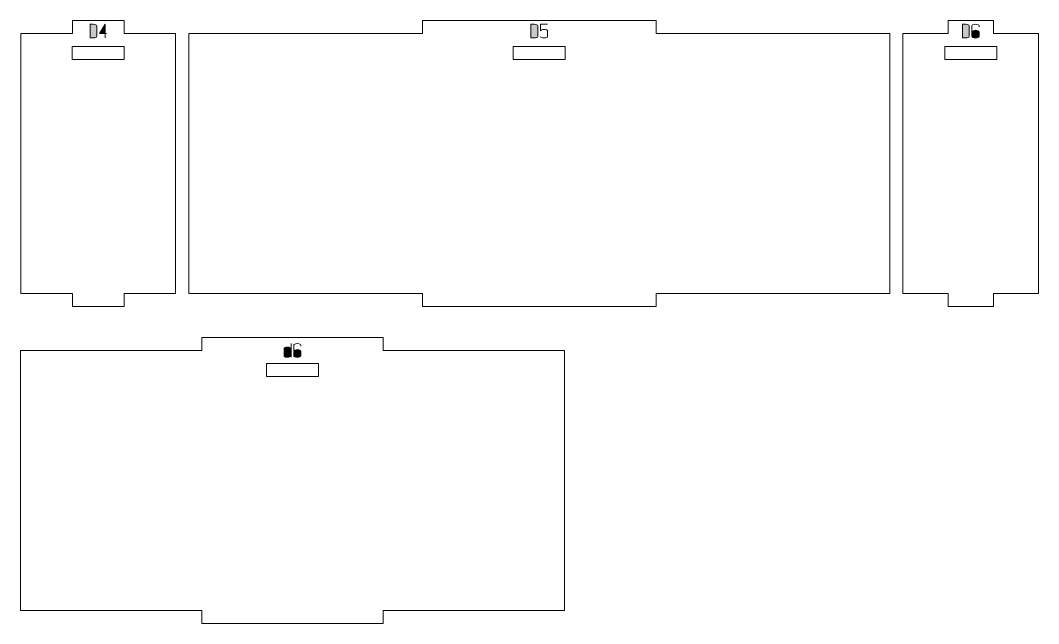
# Model space of a CAD drawing. Header units: centimetres. Extents: x -250 to 250, y -508 to 508.
# Drawn here: x -193.86 to -170.38, y 132.69 to 146.6 of the extents above; entities that cross this region are included whole.
import ezdxf

# ---------------------------------------------------------------- set-up
doc = ezdxf.new("R2010")
doc.units = ezdxf.units.CM
doc.header["$MEASUREMENT"] = 0
doc.layers.add('Capa 1', color=7, linetype='Continuous')

msp = doc.modelspace()

# ---------------------------------------------------------------- hatches: boundary and pattern name
at = {"layer": 'Capa 1', "true_color": 0x3e4095}
h = msp.add_hatch(color=175, dxfattribs=at)
edge = h.paths.add_edge_path()
edge.add_spline(control_points=[(-192.25302, 146.19656), (-192.25302, 146.19656), (-192.25302, 146.513), (-192.25302, 146.513), (-192.25302, 146.513), (-192.17827, 146.513), (-192.17827, 146.513), (-192.15534, 146.513), (-192.13577, 146.50948), (-192.11956, 146.50245), (-192.10367, 146.49542), (-192.09572, 146.48717), (-192.09572, 146.47769), (-192.09572, 146.47769), (-192.09572, 146.23187), (-192.09572, 146.23187), (-192.09572, 146.22209), (-192.10367, 146.21368), (-192.11956, 146.20665), (-192.13485, 146.19992), (-192.15442, 146.19656), (-192.17827, 146.19656), (-192.17827, 146.19656), (-192.25302, 146.19656), (-192.25302, 146.19656)], knot_values=[0, 0, 0, 0, 0.125, 0.125, 0.125, 0.25, 0.25, 0.25, 0.375, 0.375, 0.375, 0.5, 0.5, 0.5, 0.625, 0.625, 0.625, 0.75, 0.75, 0.75, 0.875, 0.875, 0.875, 1, 1, 1, 1], degree=3, periodic=1)
h = msp.add_hatch(color=175, dxfattribs=at)
edge = h.paths.add_edge_path()
edge.add_spline(control_points=[(-192.25302, 146.513), (-192.25302, 146.513), (-192.25302, 146.19656), (-192.25302, 146.19656), (-192.25302, 146.19656), (-192.17827, 146.19656), (-192.17827, 146.19656), (-192.15442, 146.19656), (-192.13485, 146.19992), (-192.11956, 146.20665), (-192.10367, 146.21368), (-192.09572, 146.22209), (-192.09572, 146.23187), (-192.09572, 146.23187), (-192.09572, 146.47769), (-192.09572, 146.47769), (-192.09572, 146.48717), (-192.10367, 146.49542), (-192.11956, 146.50245), (-192.13577, 146.50948), (-192.15534, 146.513), (-192.17827, 146.513), (-192.17827, 146.513), (-192.25302, 146.513), (-192.25302, 146.513)], knot_values=[0, 0, 0, 0, 0.125, 0.125, 0.125, 0.25, 0.25, 0.25, 0.375, 0.375, 0.375, 0.5, 0.5, 0.5, 0.625, 0.625, 0.625, 0.75, 0.75, 0.75, 0.875, 0.875, 0.875, 1, 1, 1, 1], degree=3, periodic=1)
h = msp.add_hatch(color=175, dxfattribs=at)
edge = h.paths.add_edge_path()
edge.add_spline(control_points=[(-191.9031, 146.30112), (-191.9031, 146.30112), (-191.9031, 146.51346), (-191.9031, 146.51346), (-191.9031, 146.51346), (-192.03289, 146.30112), (-192.03289, 146.30112), (-192.03289, 146.30112), (-191.9031, 146.30112), (-191.9031, 146.30112)], knot_values=[0, 0, 0, 0, 0.33333333, 0.33333333, 0.33333333, 0.66666667, 0.66666667, 0.66666667, 1, 1, 1, 1], degree=3, periodic=1)
h = msp.add_hatch(color=175, dxfattribs=at)
edge = h.paths.add_edge_path()
edge.add_spline(control_points=[(-191.9031, 146.30112), (-191.9031, 146.30112), (-191.9031, 146.19656), (-191.9031, 146.19656), (-191.9031, 146.19656), (-191.9031, 146.30112), (-191.9031, 146.30112), (-191.9031, 146.30112), (-192.03289, 146.30112), (-192.03289, 146.30112), (-192.03289, 146.30112), (-191.9031, 146.51346), (-191.9031, 146.51346), (-191.9031, 146.51346), (-191.9031, 146.30112), (-191.9031, 146.30112), (-191.9031, 146.30112), (-191.87329, 146.30112), (-191.87329, 146.30112), (-191.87329, 146.30112), (-191.9031, 146.30112), (-191.9031, 146.30112)], knot_values=[0, 0, 0, 0, 0.14285714, 0.14285714, 0.14285714, 0.28571429, 0.28571429, 0.28571429, 0.42857143, 0.42857143, 0.42857143, 0.57142857, 0.57142857, 0.57142857, 0.71428571, 0.71428571, 0.71428571, 0.85714286, 0.85714286, 0.85714286, 1, 1, 1, 1], degree=3, periodic=1)
h = msp.add_hatch(color=175, dxfattribs=at)
edge = h.paths.add_edge_path()
edge.add_spline(control_points=[(-182.08856, 146.19656), (-182.08856, 146.19656), (-182.08856, 146.513), (-182.08856, 146.513), (-182.08856, 146.513), (-182.01381, 146.513), (-182.01381, 146.513), (-181.99088, 146.513), (-181.97131, 146.50948), (-181.9551, 146.50245), (-181.93921, 146.49542), (-181.93126, 146.48717), (-181.93126, 146.47769), (-181.93126, 146.47769), (-181.93126, 146.23187), (-181.93126, 146.23187), (-181.93126, 146.22209), (-181.93921, 146.21368), (-181.9551, 146.20665), (-181.97039, 146.19992), (-181.98996, 146.19656), (-182.01381, 146.19656), (-182.01381, 146.19656), (-182.08856, 146.19656), (-182.08856, 146.19656)], knot_values=[0, 0, 0, 0, 0.125, 0.125, 0.125, 0.25, 0.25, 0.25, 0.375, 0.375, 0.375, 0.5, 0.5, 0.5, 0.625, 0.625, 0.625, 0.75, 0.75, 0.75, 0.875, 0.875, 0.875, 1, 1, 1, 1], degree=3, periodic=1)
h = msp.add_hatch(color=175, dxfattribs=at)
edge = h.paths.add_edge_path()
edge.add_spline(control_points=[(-182.08856, 146.513), (-182.08856, 146.513), (-182.08856, 146.19656), (-182.08856, 146.19656), (-182.08856, 146.19656), (-182.01381, 146.19656), (-182.01381, 146.19656), (-181.98996, 146.19656), (-181.97039, 146.19992), (-181.9551, 146.20665), (-181.93921, 146.21368), (-181.93126, 146.22209), (-181.93126, 146.23187), (-181.93126, 146.23187), (-181.93126, 146.47769), (-181.93126, 146.47769), (-181.93126, 146.48717), (-181.93921, 146.49542), (-181.9551, 146.50245), (-181.97131, 146.50948), (-181.99088, 146.513), (-182.01381, 146.513), (-182.01381, 146.513), (-182.08856, 146.513), (-182.08856, 146.513)], knot_values=[0, 0, 0, 0, 0.125, 0.125, 0.125, 0.25, 0.25, 0.25, 0.375, 0.375, 0.375, 0.5, 0.5, 0.5, 0.625, 0.625, 0.625, 0.75, 0.75, 0.75, 0.875, 0.875, 0.875, 1, 1, 1, 1], degree=3, periodic=1)
h = msp.add_hatch(color=175, dxfattribs=at)
edge = h.paths.add_edge_path()
edge.add_spline(control_points=[(-181.78588, 146.19656), (-181.80942, 146.19656), (-181.82907, 146.2), (-181.84481, 146.20688), (-181.86056, 146.21376), (-181.86843, 146.22209), (-181.86843, 146.23187), (-181.86843, 146.22209), (-181.86056, 146.21376), (-181.84481, 146.20688), (-181.82907, 146.2), (-181.80942, 146.19656), (-181.78588, 146.19656), (-181.76234, 146.19656), (-181.74269, 146.2), (-181.72695, 146.20688), (-181.7112, 146.21376), (-181.70333, 146.22209), (-181.70333, 146.23187), (-181.70333, 146.23187), (-181.70333, 146.35753), (-181.70333, 146.35753), (-181.70333, 146.36732), (-181.7112, 146.37565), (-181.72695, 146.38253), (-181.74269, 146.38941), (-181.76234, 146.39285), (-181.78588, 146.39285), (-181.80728, 146.39101), (-181.82379, 146.38856), (-181.83541, 146.38551), (-181.84703, 146.38245), (-181.85803, 146.37312), (-181.86843, 146.35753), (-181.86843, 146.35753), (-181.86843, 146.513), (-181.86843, 146.513), (-181.86843, 146.513), (-181.70883, 146.513), (-181.70883, 146.513), (-181.70883, 146.513), (-181.86843, 146.513), (-181.86843, 146.513), (-181.86843, 146.513), (-181.86843, 146.35753), (-181.86843, 146.35753), (-181.85803, 146.37312), (-181.84703, 146.38245), (-181.83541, 146.38551), (-181.82379, 146.38856), (-181.80728, 146.39101), (-181.78588, 146.39285), (-181.76234, 146.39285), (-181.74269, 146.38941), (-181.72695, 146.38253), (-181.7112, 146.37565), (-181.70333, 146.36732), (-181.70333, 146.35753), (-181.70333, 146.35753), (-181.70333, 146.23187), (-181.70333, 146.23187), (-181.70333, 146.22209), (-181.7112, 146.21376), (-181.72695, 146.20688), (-181.74269, 146.2), (-181.76234, 146.19656), (-181.78588, 146.19656)], knot_values=[0, 0, 0, 0, 0.04545455, 0.04545455, 0.04545455, 0.09090909, 0.09090909, 0.09090909, 0.13636364, 0.13636364, 0.13636364, 0.18181818, 0.18181818, 0.18181818, 0.22727273, 0.22727273, 0.22727273, 0.27272727, 0.27272727, 0.27272727, 0.31818182, 0.31818182, 0.31818182, 0.36363636, 0.36363636, 0.36363636, 0.40909091, 0.40909091, 0.40909091, 0.45454545, 0.45454545, 0.45454545, 0.5, 0.5, 0.5, 0.54545455, 0.54545455, 0.54545455, 0.59090909, 0.59090909, 0.59090909, 0.63636364, 0.63636364, 0.63636364, 0.68181818, 0.68181818, 0.68181818, 0.72727273, 0.72727273, 0.72727273, 0.77272727, 0.77272727, 0.77272727, 0.81818182, 0.81818182, 0.81818182, 0.86363636, 0.86363636, 0.86363636, 0.90909091, 0.90909091, 0.90909091, 0.95454545, 0.95454545, 0.95454545, 1, 1, 1, 1], degree=3, periodic=1)
h = msp.add_hatch(color=175, dxfattribs=at)
edge = h.paths.add_edge_path()
edge.add_spline(control_points=[(-172.14028, 146.19656), (-172.14028, 146.19656), (-172.14028, 146.513), (-172.14028, 146.513), (-172.14028, 146.513), (-172.06553, 146.513), (-172.06553, 146.513), (-172.0426, 146.513), (-172.02303, 146.50948), (-172.00682, 146.50245), (-171.99093, 146.49542), (-171.98298, 146.48717), (-171.98298, 146.47769), (-171.98298, 146.47769), (-171.98298, 146.23187), (-171.98298, 146.23187), (-171.98298, 146.22209), (-171.99093, 146.21368), (-172.00682, 146.20665), (-172.02211, 146.19992), (-172.04168, 146.19656), (-172.06553, 146.19656), (-172.06553, 146.19656), (-172.14028, 146.19656), (-172.14028, 146.19656)], knot_values=[0, 0, 0, 0, 0.125, 0.125, 0.125, 0.25, 0.25, 0.25, 0.375, 0.375, 0.375, 0.5, 0.5, 0.5, 0.625, 0.625, 0.625, 0.75, 0.75, 0.75, 0.875, 0.875, 0.875, 1, 1, 1, 1], degree=3, periodic=1)
h = msp.add_hatch(color=175, dxfattribs=at)
edge = h.paths.add_edge_path()
edge.add_spline(control_points=[(-172.14028, 146.513), (-172.14028, 146.513), (-172.14028, 146.19656), (-172.14028, 146.19656), (-172.14028, 146.19656), (-172.06553, 146.19656), (-172.06553, 146.19656), (-172.04168, 146.19656), (-172.02211, 146.19992), (-172.00682, 146.20665), (-171.99093, 146.21368), (-171.98298, 146.22209), (-171.98298, 146.23187), (-171.98298, 146.23187), (-171.98298, 146.47769), (-171.98298, 146.47769), (-171.98298, 146.48717), (-171.99093, 146.49542), (-172.00682, 146.50245), (-172.02303, 146.50948), (-172.0426, 146.513), (-172.06553, 146.513), (-172.06553, 146.513), (-172.14028, 146.513), (-172.14028, 146.513)], knot_values=[0, 0, 0, 0, 0.125, 0.125, 0.125, 0.25, 0.25, 0.25, 0.375, 0.375, 0.375, 0.5, 0.5, 0.5, 0.625, 0.625, 0.625, 0.75, 0.75, 0.75, 0.875, 0.875, 0.875, 1, 1, 1, 1], degree=3, periodic=1)
h = msp.add_hatch(color=175, dxfattribs=at)
edge = h.paths.add_edge_path()
edge.add_spline(control_points=[(-171.8376, 146.19656), (-171.86114, 146.19656), (-171.88079, 146.2), (-171.89653, 146.20688), (-171.91228, 146.21376), (-171.92015, 146.22209), (-171.92015, 146.23187), (-171.92015, 146.23187), (-171.92015, 146.33873), (-171.92015, 146.33873), (-171.92015, 146.33873), (-171.92015, 146.47769), (-171.92015, 146.47769), (-171.92015, 146.48747), (-171.91228, 146.4958), (-171.89653, 146.50268), (-171.88079, 146.50956), (-171.86114, 146.513), (-171.8376, 146.513), (-171.81406, 146.513), (-171.79441, 146.50956), (-171.77867, 146.50268), (-171.76292, 146.4958), (-171.75505, 146.48747), (-171.75505, 146.47769), (-171.75505, 146.47769), (-171.75505, 146.45201), (-171.75505, 146.45201), (-171.75505, 146.45201), (-171.75505, 146.47769), (-171.75505, 146.47769), (-171.75505, 146.48747), (-171.76292, 146.4958), (-171.77867, 146.50268), (-171.79441, 146.50956), (-171.81406, 146.513), (-171.8376, 146.513), (-171.86114, 146.513), (-171.88079, 146.50956), (-171.89653, 146.50268), (-171.91228, 146.4958), (-171.92015, 146.48747), (-171.92015, 146.47769), (-171.92015, 146.47769), (-171.92015, 146.33873), (-171.92015, 146.33873), (-171.92015, 146.3479), (-171.9106, 146.35608), (-171.89149, 146.36326), (-171.87238, 146.37045), (-171.85442, 146.37404), (-171.8376, 146.37404), (-171.81406, 146.37404), (-171.79441, 146.3706), (-171.77867, 146.36372), (-171.76292, 146.35684), (-171.75505, 146.34851), (-171.75505, 146.33873), (-171.75505, 146.33873), (-171.75505, 146.23187), (-171.75505, 146.23187), (-171.75505, 146.22209), (-171.76292, 146.21376), (-171.77867, 146.20688), (-171.79441, 146.2), (-171.81406, 146.19656), (-171.8376, 146.19656)], knot_values=[0, 0, 0, 0, 0.04545455, 0.04545455, 0.04545455, 0.09090909, 0.09090909, 0.09090909, 0.13636364, 0.13636364, 0.13636364, 0.18181818, 0.18181818, 0.18181818, 0.22727273, 0.22727273, 0.22727273, 0.27272727, 0.27272727, 0.27272727, 0.31818182, 0.31818182, 0.31818182, 0.36363636, 0.36363636, 0.36363636, 0.40909091, 0.40909091, 0.40909091, 0.45454545, 0.45454545, 0.45454545, 0.5, 0.5, 0.5, 0.54545455, 0.54545455, 0.54545455, 0.59090909, 0.59090909, 0.59090909, 0.63636364, 0.63636364, 0.63636364, 0.68181818, 0.68181818, 0.68181818, 0.72727273, 0.72727273, 0.72727273, 0.77272727, 0.77272727, 0.77272727, 0.81818182, 0.81818182, 0.81818182, 0.86363636, 0.86363636, 0.86363636, 0.90909091, 0.90909091, 0.90909091, 0.95454545, 0.95454545, 0.95454545, 1, 1, 1, 1], degree=3, periodic=1)
h = msp.add_hatch(color=175, dxfattribs=at)
edge = h.paths.add_edge_path()
edge.add_spline(control_points=[(-171.92015, 146.23187), (-171.92015, 146.22209), (-171.91228, 146.21376), (-171.89653, 146.20688), (-171.88079, 146.2), (-171.86114, 146.19656), (-171.8376, 146.19656), (-171.81406, 146.19656), (-171.79441, 146.2), (-171.77867, 146.20688), (-171.76292, 146.21376), (-171.75505, 146.22209), (-171.75505, 146.23187), (-171.75505, 146.23187), (-171.75505, 146.33873), (-171.75505, 146.33873), (-171.75505, 146.34851), (-171.76292, 146.35684), (-171.77867, 146.36372), (-171.79441, 146.3706), (-171.81406, 146.37404), (-171.8376, 146.37404), (-171.85442, 146.37404), (-171.87238, 146.37045), (-171.89149, 146.36326), (-171.9106, 146.35608), (-171.92015, 146.3479), (-171.92015, 146.33873), (-171.92015, 146.33873), (-171.92015, 146.23187), (-171.92015, 146.23187)], knot_values=[0, 0, 0, 0, 0.1, 0.1, 0.1, 0.2, 0.2, 0.2, 0.3, 0.3, 0.3, 0.4, 0.4, 0.4, 0.5, 0.5, 0.5, 0.6, 0.6, 0.6, 0.7, 0.7, 0.7, 0.8, 0.8, 0.8, 0.9, 0.9, 0.9, 1, 1, 1, 1], degree=3, periodic=1)
h = msp.add_hatch(color=175, dxfattribs=at)
edge = h.paths.add_edge_path()
edge.add_spline(control_points=[(-187.77792, 139.02903), (-187.77792, 139.02903), (-187.77792, 138.86576), (-187.77792, 138.86576), (-187.77792, 138.86118), (-187.77609, 138.85682), (-187.77242, 138.85269), (-187.76875, 138.84857), (-187.7634, 138.84482), (-187.75637, 138.84146), (-187.74933, 138.83809), (-187.7407, 138.83542), (-187.73045, 138.83343), (-187.72021, 138.83144), (-187.70852, 138.83045), (-187.69537, 138.83045), (-187.6758, 138.83045), (-187.65838, 138.83412), (-187.64309, 138.84146), (-187.62719, 138.84879), (-187.61924, 138.8569), (-187.61924, 138.86576), (-187.61924, 138.86576), (-187.61924, 139.15148), (-187.61924, 139.15148), (-187.61924, 139.15148), (-187.61924, 139.02903), (-187.61924, 139.02903), (-187.61924, 139.0382), (-187.62719, 139.04615), (-187.64309, 139.05288), (-187.65838, 139.05991), (-187.6758, 139.06373), (-187.69537, 139.06434), (-187.70852, 139.06434), (-187.72021, 139.06335), (-187.73045, 139.06136), (-187.7407, 139.05937), (-187.74933, 139.0567), (-187.75637, 139.05333), (-187.7634, 139.04997), (-187.76875, 139.04623), (-187.77242, 139.0421), (-187.77609, 139.03797), (-187.77792, 139.03361), (-187.77792, 139.02903)], knot_values=[0, 0, 0, 0, 0.06666667, 0.06666667, 0.06666667, 0.13333333, 0.13333333, 0.13333333, 0.2, 0.2, 0.2, 0.26666667, 0.26666667, 0.26666667, 0.33333333, 0.33333333, 0.33333333, 0.4, 0.4, 0.4, 0.46666667, 0.46666667, 0.46666667, 0.53333333, 0.53333333, 0.53333333, 0.6, 0.6, 0.6, 0.66666667, 0.66666667, 0.66666667, 0.73333333, 0.73333333, 0.73333333, 0.8, 0.8, 0.8, 0.86666667, 0.86666667, 0.86666667, 0.93333333, 0.93333333, 0.93333333, 1, 1, 1, 1], degree=3, periodic=1)
h = msp.add_hatch(color=175, dxfattribs=at)
edge = h.paths.add_edge_path()
edge.add_spline(control_points=[(-187.61924, 138.86576), (-187.61924, 138.8569), (-187.62719, 138.84879), (-187.64309, 138.84146), (-187.65838, 138.83412), (-187.6758, 138.83045), (-187.69537, 138.83045), (-187.70852, 138.83045), (-187.72021, 138.83144), (-187.73045, 138.83343), (-187.7407, 138.83542), (-187.74933, 138.83809), (-187.75637, 138.84146), (-187.7634, 138.84482), (-187.76875, 138.84857), (-187.77242, 138.85269), (-187.77609, 138.85682), (-187.77792, 138.86118), (-187.77792, 138.86576), (-187.77792, 138.86576), (-187.77792, 139.02903), (-187.77792, 139.02903), (-187.77792, 139.03361), (-187.77609, 139.03797), (-187.77242, 139.0421), (-187.76875, 139.04623), (-187.7634, 139.04997), (-187.75637, 139.05333), (-187.74933, 139.0567), (-187.7407, 139.05937), (-187.73045, 139.06136), (-187.72021, 139.06335), (-187.70852, 139.06434), (-187.69537, 139.06434), (-187.6758, 139.06373), (-187.65838, 139.05991), (-187.64309, 139.05288), (-187.62719, 139.04615), (-187.61924, 139.0382), (-187.61924, 139.02903), (-187.61924, 139.02903), (-187.61924, 138.86576), (-187.61924, 138.86576)], knot_values=[0, 0, 0, 0, 0.07142857, 0.07142857, 0.07142857, 0.14285714, 0.14285714, 0.14285714, 0.21428571, 0.21428571, 0.21428571, 0.28571429, 0.28571429, 0.28571429, 0.35714286, 0.35714286, 0.35714286, 0.42857143, 0.42857143, 0.42857143, 0.5, 0.5, 0.5, 0.57142857, 0.57142857, 0.57142857, 0.64285714, 0.64285714, 0.64285714, 0.71428571, 0.71428571, 0.71428571, 0.78571429, 0.78571429, 0.78571429, 0.85714286, 0.85714286, 0.85714286, 0.92857143, 0.92857143, 0.92857143, 1, 1, 1, 1], degree=3, periodic=1)
h = msp.add_hatch(color=175, dxfattribs=at)
edge = h.paths.add_edge_path()
edge.add_spline(control_points=[(-187.47524, 138.83045), (-187.49878, 138.83045), (-187.51843, 138.83389), (-187.53417, 138.84077), (-187.54992, 138.84765), (-187.55779, 138.85598), (-187.55779, 138.86576), (-187.55779, 138.86576), (-187.55779, 138.97262), (-187.55779, 138.97262), (-187.55779, 138.97262), (-187.55779, 139.11158), (-187.55779, 139.11158), (-187.55779, 139.12136), (-187.54992, 139.12969), (-187.53417, 139.13657), (-187.51843, 139.14345), (-187.49878, 139.14689), (-187.47524, 139.14689), (-187.4517, 139.14689), (-187.43205, 139.14345), (-187.41631, 139.13657), (-187.40056, 139.12969), (-187.39269, 139.12136), (-187.39269, 139.11158), (-187.39269, 139.11158), (-187.39269, 139.0859), (-187.39269, 139.0859), (-187.39269, 139.0859), (-187.39269, 139.11158), (-187.39269, 139.11158), (-187.39269, 139.12136), (-187.40056, 139.12969), (-187.41631, 139.13657), (-187.43205, 139.14345), (-187.4517, 139.14689), (-187.47524, 139.14689), (-187.49878, 139.14689), (-187.51843, 139.14345), (-187.53417, 139.13657), (-187.54992, 139.12969), (-187.55779, 139.12136), (-187.55779, 139.11158), (-187.55779, 139.11158), (-187.55779, 138.97262), (-187.55779, 138.97262), (-187.55779, 138.98179), (-187.54824, 138.98997), (-187.52913, 138.99715), (-187.51002, 139.00434), (-187.49206, 139.00793), (-187.47524, 139.00793), (-187.4517, 139.00793), (-187.43205, 139.00449), (-187.41631, 138.99761), (-187.40056, 138.99073), (-187.39269, 138.9824), (-187.39269, 138.97262), (-187.39269, 138.97262), (-187.39269, 138.86576), (-187.39269, 138.86576), (-187.39269, 138.85598), (-187.40056, 138.84765), (-187.41631, 138.84077), (-187.43205, 138.83389), (-187.4517, 138.83045), (-187.47524, 138.83045)], knot_values=[0, 0, 0, 0, 0.04545455, 0.04545455, 0.04545455, 0.09090909, 0.09090909, 0.09090909, 0.13636364, 0.13636364, 0.13636364, 0.18181818, 0.18181818, 0.18181818, 0.22727273, 0.22727273, 0.22727273, 0.27272727, 0.27272727, 0.27272727, 0.31818182, 0.31818182, 0.31818182, 0.36363636, 0.36363636, 0.36363636, 0.40909091, 0.40909091, 0.40909091, 0.45454545, 0.45454545, 0.45454545, 0.5, 0.5, 0.5, 0.54545455, 0.54545455, 0.54545455, 0.59090909, 0.59090909, 0.59090909, 0.63636364, 0.63636364, 0.63636364, 0.68181818, 0.68181818, 0.68181818, 0.72727273, 0.72727273, 0.72727273, 0.77272727, 0.77272727, 0.77272727, 0.81818182, 0.81818182, 0.81818182, 0.86363636, 0.86363636, 0.86363636, 0.90909091, 0.90909091, 0.90909091, 0.95454545, 0.95454545, 0.95454545, 1, 1, 1, 1], degree=3, periodic=1)
h = msp.add_hatch(color=175, dxfattribs=at)
edge = h.paths.add_edge_path()
edge.add_spline(control_points=[(-187.55779, 138.86576), (-187.55779, 138.85598), (-187.54992, 138.84765), (-187.53417, 138.84077), (-187.51843, 138.83389), (-187.49878, 138.83045), (-187.47524, 138.83045), (-187.4517, 138.83045), (-187.43205, 138.83389), (-187.41631, 138.84077), (-187.40056, 138.84765), (-187.39269, 138.85598), (-187.39269, 138.86576), (-187.39269, 138.86576), (-187.39269, 138.97262), (-187.39269, 138.97262), (-187.39269, 138.9824), (-187.40056, 138.99073), (-187.41631, 138.99761), (-187.43205, 139.00449), (-187.4517, 139.00793), (-187.47524, 139.00793), (-187.49206, 139.00793), (-187.51002, 139.00434), (-187.52913, 138.99715), (-187.54824, 138.98997), (-187.55779, 138.98179), (-187.55779, 138.97262), (-187.55779, 138.97262), (-187.55779, 138.86576), (-187.55779, 138.86576)], knot_values=[0, 0, 0, 0, 0.1, 0.1, 0.1, 0.2, 0.2, 0.2, 0.3, 0.3, 0.3, 0.4, 0.4, 0.4, 0.5, 0.5, 0.5, 0.6, 0.6, 0.6, 0.7, 0.7, 0.7, 0.8, 0.8, 0.8, 0.9, 0.9, 0.9, 1, 1, 1, 1], degree=3, periodic=1)
h = msp.add_hatch(color=175, dxfattribs=at)
edge = h.paths.add_edge_path()
edge.add_spline(control_points=[(-187.61924, 138.83045), (-187.61924, 138.83045), (-187.61924, 138.86576), (-187.61924, 138.86576), (-187.61924, 138.86576), (-187.61924, 138.83045), (-187.61924, 138.83045)], knot_values=[0, 0, 0, 0, 0.5, 0.5, 0.5, 1, 1, 1, 1], degree=3, periodic=1)

# ---------------------------------------------------------------- linework, layer by layer
at = {"layer": 'Capa 1', "color": 240, "lineweight": 9}
for points, knots in [([(-193.84712, 146.30296), (-193.84712, 146.30296), (-193.84712, 140.30296), (-193.84712, 140.30296), (-193.84712, 140.30296), (-192.65781, 140.30296), (-192.65781, 140.30296), (-192.65781, 140.30296), (-192.65781, 140.00296), (-192.65781, 140.00296), (-192.65781, 140.00296), (-191.4685, 140.00296), (-191.4685, 140.00296), (-191.4685, 140.00296), (-191.4685, 140.30296), (-191.4685, 140.30296), (-191.4685, 140.30296), (-190.27919, 140.30296), (-190.27919, 140.30296), (-190.27919, 140.30296), (-190.27919, 146.30296), (-190.27919, 146.30296), (-190.27919, 146.30296), (-191.4685, 146.30296), (-191.4685, 146.30296), (-191.4685, 146.30296), (-191.4685, 146.60296), (-191.4685, 146.60296), (-191.4685, 146.60296), (-192.65781, 146.60296), (-192.65781, 146.60296), (-192.65781, 146.60296), (-192.65781, 146.30296), (-192.65781, 146.30296), (-192.65781, 146.30296), (-193.84712, 146.30296), (-193.84712, 146.30296)], [0, 0, 0, 0, 0.08333333, 0.08333333, 0.08333333, 0.16666667, 0.16666667, 0.16666667, 0.25, 0.25, 0.25, 0.33333333, 0.33333333, 0.33333333, 0.41666667, 0.41666667, 0.41666667, 0.5, 0.5, 0.5, 0.58333333, 0.58333333, 0.58333333, 0.66666667, 0.66666667, 0.66666667, 0.75, 0.75, 0.75, 0.83333333, 0.83333333, 0.83333333, 0.91666667, 0.91666667, 0.91666667, 1, 1, 1, 1]), ([(-189.97919, 146.30296), (-189.97919, 146.30296), (-189.97919, 140.30296), (-189.97919, 140.30296), (-189.97919, 140.30296), (-184.59036, 140.30296), (-184.59036, 140.30296), (-184.59036, 140.30296), (-184.59036, 140.00296), (-184.59036, 140.00296), (-184.59036, 140.00296), (-179.20152, 140.00296), (-179.20152, 140.00296), (-179.20152, 140.00296), (-179.20152, 140.30296), (-179.20152, 140.30296), (-179.20152, 140.30296), (-173.81269, 140.30296), (-173.81269, 140.30296), (-173.81269, 140.30296), (-173.81269, 146.30296), (-173.81269, 146.30296), (-173.81269, 146.30296), (-179.20152, 146.30296), (-179.20152, 146.30296), (-179.20152, 146.30296), (-179.20152, 146.60296), (-179.20152, 146.60296), (-179.20152, 146.60296), (-184.59036, 146.60296), (-184.59036, 146.60296), (-184.59036, 146.60296), (-184.59036, 146.30296), (-184.59036, 146.30296), (-184.59036, 146.30296), (-189.97919, 146.30296), (-189.97919, 146.30296)], [0, 0, 0, 0, 0.08333333, 0.08333333, 0.08333333, 0.16666667, 0.16666667, 0.16666667, 0.25, 0.25, 0.25, 0.33333333, 0.33333333, 0.33333333, 0.41666667, 0.41666667, 0.41666667, 0.5, 0.5, 0.5, 0.58333333, 0.58333333, 0.58333333, 0.66666667, 0.66666667, 0.66666667, 0.75, 0.75, 0.75, 0.83333333, 0.83333333, 0.83333333, 0.91666667, 0.91666667, 0.91666667, 1, 1, 1, 1]), ([(-173.51269, 146.30296), (-173.51269, 146.30296), (-173.51269, 140.30296), (-173.51269, 140.30296), (-173.51269, 140.30296), (-172.46933, 140.30296), (-172.46933, 140.30296), (-172.46933, 140.30296), (-172.46933, 140.00296), (-172.46933, 140.00296), (-172.46933, 140.00296), (-171.42598, 140.00296), (-171.42598, 140.00296), (-171.42598, 140.00296), (-171.42598, 140.30296), (-171.42598, 140.30296), (-171.42598, 140.30296), (-170.38263, 140.30296), (-170.38263, 140.30296), (-170.38263, 140.30296), (-170.38263, 146.30296), (-170.38263, 146.30296), (-170.38263, 146.30296), (-171.42598, 146.30296), (-171.42598, 146.30296), (-171.42598, 146.30296), (-171.42598, 146.60296), (-171.42598, 146.60296), (-171.42598, 146.60296), (-172.46933, 146.60296), (-172.46933, 146.60296), (-172.46933, 146.60296), (-172.46933, 146.30296), (-172.46933, 146.30296), (-172.46933, 146.30296), (-173.51269, 146.30296), (-173.51269, 146.30296)], [0, 0, 0, 0, 0.08333333, 0.08333333, 0.08333333, 0.16666667, 0.16666667, 0.16666667, 0.25, 0.25, 0.25, 0.33333333, 0.33333333, 0.33333333, 0.41666667, 0.41666667, 0.41666667, 0.5, 0.5, 0.5, 0.58333333, 0.58333333, 0.58333333, 0.66666667, 0.66666667, 0.66666667, 0.75, 0.75, 0.75, 0.83333333, 0.83333333, 0.83333333, 0.91666667, 0.91666667, 0.91666667, 1, 1, 1, 1]), ([(-192.66315, 146.0032), (-192.66315, 146.0032), (-191.46315, 146.0032), (-191.46315, 146.0032), (-191.46315, 146.0032), (-191.46315, 145.7032), (-191.46315, 145.7032), (-191.46315, 145.7032), (-192.66315, 145.7032), (-192.66315, 145.7032), (-192.66315, 145.7032), (-192.66315, 146.0032), (-192.66315, 146.0032)], [0, 0, 0, 0, 0.25, 0.25, 0.25, 0.5, 0.5, 0.5, 0.75, 0.75, 0.75, 1, 1, 1, 1]), ([(-182.49594, 146.0032), (-182.49594, 146.0032), (-181.29594, 146.0032), (-181.29594, 146.0032), (-181.29594, 146.0032), (-181.29594, 145.7032), (-181.29594, 145.7032), (-181.29594, 145.7032), (-182.49594, 145.7032), (-182.49594, 145.7032), (-182.49594, 145.7032), (-182.49594, 146.0032), (-182.49594, 146.0032)], [0, 0, 0, 0, 0.25, 0.25, 0.25, 0.5, 0.5, 0.5, 0.75, 0.75, 0.75, 1, 1, 1, 1]), ([(-172.54766, 146.0032), (-172.54766, 146.0032), (-171.34766, 146.0032), (-171.34766, 146.0032), (-171.34766, 146.0032), (-171.34766, 145.7032), (-171.34766, 145.7032), (-171.34766, 145.7032), (-172.54766, 145.7032), (-172.54766, 145.7032), (-172.54766, 145.7032), (-172.54766, 146.0032), (-172.54766, 146.0032)], [0, 0, 0, 0, 0.25, 0.25, 0.25, 0.5, 0.5, 0.5, 0.75, 0.75, 0.75, 1, 1, 1, 1]), ([(-193.85976, 138.98765), (-193.85976, 138.98765), (-193.85976, 132.98765), (-193.85976, 132.98765), (-193.85976, 132.98765), (-189.67679, 132.98765), (-189.67679, 132.98765), (-189.67679, 132.98765), (-189.67679, 132.68765), (-189.67679, 132.68765), (-189.67679, 132.68765), (-185.49381, 132.68765), (-185.49381, 132.68765), (-185.49381, 132.68765), (-185.49381, 132.98765), (-185.49381, 132.98765), (-185.49381, 132.98765), (-181.31084, 132.98765), (-181.31084, 132.98765), (-181.31084, 132.98765), (-181.31084, 138.98765), (-181.31084, 138.98765), (-181.31084, 138.98765), (-185.49381, 138.98765), (-185.49381, 138.98765), (-185.49381, 138.98765), (-185.49381, 139.28765), (-185.49381, 139.28765), (-185.49381, 139.28765), (-189.67679, 139.28765), (-189.67679, 139.28765), (-189.67679, 139.28765), (-189.67679, 138.98765), (-189.67679, 138.98765), (-189.67679, 138.98765), (-193.85976, 138.98765), (-193.85976, 138.98765)], [0, 0, 0, 0, 0.08333333, 0.08333333, 0.08333333, 0.16666667, 0.16666667, 0.16666667, 0.25, 0.25, 0.25, 0.33333333, 0.33333333, 0.33333333, 0.41666667, 0.41666667, 0.41666667, 0.5, 0.5, 0.5, 0.58333333, 0.58333333, 0.58333333, 0.66666667, 0.66666667, 0.66666667, 0.75, 0.75, 0.75, 0.83333333, 0.83333333, 0.83333333, 0.91666667, 0.91666667, 0.91666667, 1, 1, 1, 1]), ([(-188.1853, 138.6872), (-188.1853, 138.6872), (-186.9853, 138.6872), (-186.9853, 138.6872), (-186.9853, 138.6872), (-186.9853, 138.3872), (-186.9853, 138.3872), (-186.9853, 138.3872), (-188.1853, 138.3872), (-188.1853, 138.3872), (-188.1853, 138.3872), (-188.1853, 138.6872), (-188.1853, 138.6872)], [0, 0, 0, 0, 0.25, 0.25, 0.25, 0.5, 0.5, 0.5, 0.75, 0.75, 0.75, 1, 1, 1, 1])]:
    msp.add_open_spline(points, degree=3, knots=knots, dxfattribs=at)
at = {"layer": 'Capa 1', "color": 114, "lineweight": 9}
for points, knots in [([(-192.25302, 146.19656), (-192.25302, 146.19656), (-192.25302, 146.513), (-192.25302, 146.513), (-192.25302, 146.513), (-192.17827, 146.513), (-192.17827, 146.513), (-192.15534, 146.513), (-192.13577, 146.50948), (-192.11956, 146.50245), (-192.10367, 146.49542), (-192.09572, 146.48717), (-192.09572, 146.47769), (-192.09572, 146.47769), (-192.09572, 146.23187), (-192.09572, 146.23187), (-192.09572, 146.22209), (-192.10367, 146.21368), (-192.11956, 146.20665), (-192.13485, 146.19992), (-192.15442, 146.19656), (-192.17827, 146.19656), (-192.17827, 146.19656), (-192.25302, 146.19656), (-192.25302, 146.19656)], [0, 0, 0, 0, 0.125, 0.125, 0.125, 0.25, 0.25, 0.25, 0.375, 0.375, 0.375, 0.5, 0.5, 0.5, 0.625, 0.625, 0.625, 0.75, 0.75, 0.75, 0.875, 0.875, 0.875, 1, 1, 1, 1]), ([(-192.25302, 146.513), (-192.25302, 146.513), (-192.25302, 146.19656), (-192.25302, 146.19656), (-192.25302, 146.19656), (-192.17827, 146.19656), (-192.17827, 146.19656), (-192.15442, 146.19656), (-192.13485, 146.19992), (-192.11956, 146.20665), (-192.10367, 146.21368), (-192.09572, 146.22209), (-192.09572, 146.23187), (-192.09572, 146.23187), (-192.09572, 146.47769), (-192.09572, 146.47769), (-192.09572, 146.48717), (-192.10367, 146.49542), (-192.11956, 146.50245), (-192.13577, 146.50948), (-192.15534, 146.513), (-192.17827, 146.513), (-192.17827, 146.513), (-192.25302, 146.513), (-192.25302, 146.513)], [0, 0, 0, 0, 0.125, 0.125, 0.125, 0.25, 0.25, 0.25, 0.375, 0.375, 0.375, 0.5, 0.5, 0.5, 0.625, 0.625, 0.625, 0.75, 0.75, 0.75, 0.875, 0.875, 0.875, 1, 1, 1, 1]), ([(-191.9031, 146.30112), (-191.9031, 146.30112), (-191.9031, 146.51346), (-191.9031, 146.51346), (-191.9031, 146.51346), (-192.03289, 146.30112), (-192.03289, 146.30112), (-192.03289, 146.30112), (-191.9031, 146.30112), (-191.9031, 146.30112)], [0, 0, 0, 0, 0.33333333, 0.33333333, 0.33333333, 0.66666667, 0.66666667, 0.66666667, 1, 1, 1, 1]), ([(-191.9031, 146.30112), (-191.9031, 146.30112), (-191.9031, 146.19656), (-191.9031, 146.19656), (-191.9031, 146.19656), (-191.9031, 146.30112), (-191.9031, 146.30112), (-191.9031, 146.30112), (-192.03289, 146.30112), (-192.03289, 146.30112), (-192.03289, 146.30112), (-191.9031, 146.51346), (-191.9031, 146.51346), (-191.9031, 146.51346), (-191.9031, 146.30112), (-191.9031, 146.30112), (-191.9031, 146.30112), (-191.87329, 146.30112), (-191.87329, 146.30112), (-191.87329, 146.30112), (-191.9031, 146.30112), (-191.9031, 146.30112)], [0, 0, 0, 0, 0.14285714, 0.14285714, 0.14285714, 0.28571429, 0.28571429, 0.28571429, 0.42857143, 0.42857143, 0.42857143, 0.57142857, 0.57142857, 0.57142857, 0.71428571, 0.71428571, 0.71428571, 0.85714286, 0.85714286, 0.85714286, 1, 1, 1, 1]), ([(-182.08856, 146.19656), (-182.08856, 146.19656), (-182.08856, 146.513), (-182.08856, 146.513), (-182.08856, 146.513), (-182.01381, 146.513), (-182.01381, 146.513), (-181.99088, 146.513), (-181.97131, 146.50948), (-181.9551, 146.50245), (-181.93921, 146.49542), (-181.93126, 146.48717), (-181.93126, 146.47769), (-181.93126, 146.47769), (-181.93126, 146.23187), (-181.93126, 146.23187), (-181.93126, 146.22209), (-181.93921, 146.21368), (-181.9551, 146.20665), (-181.97039, 146.19992), (-181.98996, 146.19656), (-182.01381, 146.19656), (-182.01381, 146.19656), (-182.08856, 146.19656), (-182.08856, 146.19656)], [0, 0, 0, 0, 0.125, 0.125, 0.125, 0.25, 0.25, 0.25, 0.375, 0.375, 0.375, 0.5, 0.5, 0.5, 0.625, 0.625, 0.625, 0.75, 0.75, 0.75, 0.875, 0.875, 0.875, 1, 1, 1, 1]), ([(-182.08856, 146.513), (-182.08856, 146.513), (-182.08856, 146.19656), (-182.08856, 146.19656), (-182.08856, 146.19656), (-182.01381, 146.19656), (-182.01381, 146.19656), (-181.98996, 146.19656), (-181.97039, 146.19992), (-181.9551, 146.20665), (-181.93921, 146.21368), (-181.93126, 146.22209), (-181.93126, 146.23187), (-181.93126, 146.23187), (-181.93126, 146.47769), (-181.93126, 146.47769), (-181.93126, 146.48717), (-181.93921, 146.49542), (-181.9551, 146.50245), (-181.97131, 146.50948), (-181.99088, 146.513), (-182.01381, 146.513), (-182.01381, 146.513), (-182.08856, 146.513), (-182.08856, 146.513)], [0, 0, 0, 0, 0.125, 0.125, 0.125, 0.25, 0.25, 0.25, 0.375, 0.375, 0.375, 0.5, 0.5, 0.5, 0.625, 0.625, 0.625, 0.75, 0.75, 0.75, 0.875, 0.875, 0.875, 1, 1, 1, 1]), ([(-181.78588, 146.19656), (-181.80942, 146.19656), (-181.82907, 146.2), (-181.84481, 146.20688), (-181.86056, 146.21376), (-181.86843, 146.22209), (-181.86843, 146.23187), (-181.86843, 146.22209), (-181.86056, 146.21376), (-181.84481, 146.20688), (-181.82907, 146.2), (-181.80942, 146.19656), (-181.78588, 146.19656), (-181.76234, 146.19656), (-181.74269, 146.2), (-181.72695, 146.20688), (-181.7112, 146.21376), (-181.70333, 146.22209), (-181.70333, 146.23187), (-181.70333, 146.23187), (-181.70333, 146.35753), (-181.70333, 146.35753), (-181.70333, 146.36732), (-181.7112, 146.37565), (-181.72695, 146.38253), (-181.74269, 146.38941), (-181.76234, 146.39285), (-181.78588, 146.39285), (-181.80728, 146.39101), (-181.82379, 146.38856), (-181.83541, 146.38551), (-181.84703, 146.38245), (-181.85803, 146.37312), (-181.86843, 146.35753), (-181.86843, 146.35753), (-181.86843, 146.513), (-181.86843, 146.513), (-181.86843, 146.513), (-181.70883, 146.513), (-181.70883, 146.513), (-181.70883, 146.513), (-181.86843, 146.513), (-181.86843, 146.513), (-181.86843, 146.513), (-181.86843, 146.35753), (-181.86843, 146.35753), (-181.85803, 146.37312), (-181.84703, 146.38245), (-181.83541, 146.38551), (-181.82379, 146.38856), (-181.80728, 146.39101), (-181.78588, 146.39285), (-181.76234, 146.39285), (-181.74269, 146.38941), (-181.72695, 146.38253), (-181.7112, 146.37565), (-181.70333, 146.36732), (-181.70333, 146.35753), (-181.70333, 146.35753), (-181.70333, 146.23187), (-181.70333, 146.23187), (-181.70333, 146.22209), (-181.7112, 146.21376), (-181.72695, 146.20688), (-181.74269, 146.2), (-181.76234, 146.19656), (-181.78588, 146.19656)], [0, 0, 0, 0, 0.04545455, 0.04545455, 0.04545455, 0.09090909, 0.09090909, 0.09090909, 0.13636364, 0.13636364, 0.13636364, 0.18181818, 0.18181818, 0.18181818, 0.22727273, 0.22727273, 0.22727273, 0.27272727, 0.27272727, 0.27272727, 0.31818182, 0.31818182, 0.31818182, 0.36363636, 0.36363636, 0.36363636, 0.40909091, 0.40909091, 0.40909091, 0.45454545, 0.45454545, 0.45454545, 0.5, 0.5, 0.5, 0.54545455, 0.54545455, 0.54545455, 0.59090909, 0.59090909, 0.59090909, 0.63636364, 0.63636364, 0.63636364, 0.68181818, 0.68181818, 0.68181818, 0.72727273, 0.72727273, 0.72727273, 0.77272727, 0.77272727, 0.77272727, 0.81818182, 0.81818182, 0.81818182, 0.86363636, 0.86363636, 0.86363636, 0.90909091, 0.90909091, 0.90909091, 0.95454545, 0.95454545, 0.95454545, 1, 1, 1, 1]), ([(-172.14028, 146.19656), (-172.14028, 146.19656), (-172.14028, 146.513), (-172.14028, 146.513), (-172.14028, 146.513), (-172.06553, 146.513), (-172.06553, 146.513), (-172.0426, 146.513), (-172.02303, 146.50948), (-172.00682, 146.50245), (-171.99093, 146.49542), (-171.98298, 146.48717), (-171.98298, 146.47769), (-171.98298, 146.47769), (-171.98298, 146.23187), (-171.98298, 146.23187), (-171.98298, 146.22209), (-171.99093, 146.21368), (-172.00682, 146.20665), (-172.02211, 146.19992), (-172.04168, 146.19656), (-172.06553, 146.19656), (-172.06553, 146.19656), (-172.14028, 146.19656), (-172.14028, 146.19656)], [0, 0, 0, 0, 0.125, 0.125, 0.125, 0.25, 0.25, 0.25, 0.375, 0.375, 0.375, 0.5, 0.5, 0.5, 0.625, 0.625, 0.625, 0.75, 0.75, 0.75, 0.875, 0.875, 0.875, 1, 1, 1, 1]), ([(-172.14028, 146.513), (-172.14028, 146.513), (-172.14028, 146.19656), (-172.14028, 146.19656), (-172.14028, 146.19656), (-172.06553, 146.19656), (-172.06553, 146.19656), (-172.04168, 146.19656), (-172.02211, 146.19992), (-172.00682, 146.20665), (-171.99093, 146.21368), (-171.98298, 146.22209), (-171.98298, 146.23187), (-171.98298, 146.23187), (-171.98298, 146.47769), (-171.98298, 146.47769), (-171.98298, 146.48717), (-171.99093, 146.49542), (-172.00682, 146.50245), (-172.02303, 146.50948), (-172.0426, 146.513), (-172.06553, 146.513), (-172.06553, 146.513), (-172.14028, 146.513), (-172.14028, 146.513)], [0, 0, 0, 0, 0.125, 0.125, 0.125, 0.25, 0.25, 0.25, 0.375, 0.375, 0.375, 0.5, 0.5, 0.5, 0.625, 0.625, 0.625, 0.75, 0.75, 0.75, 0.875, 0.875, 0.875, 1, 1, 1, 1]), ([(-171.8376, 146.19656), (-171.86114, 146.19656), (-171.88079, 146.2), (-171.89653, 146.20688), (-171.91228, 146.21376), (-171.92015, 146.22209), (-171.92015, 146.23187), (-171.92015, 146.23187), (-171.92015, 146.33873), (-171.92015, 146.33873), (-171.92015, 146.33873), (-171.92015, 146.47769), (-171.92015, 146.47769), (-171.92015, 146.48747), (-171.91228, 146.4958), (-171.89653, 146.50268), (-171.88079, 146.50956), (-171.86114, 146.513), (-171.8376, 146.513), (-171.81406, 146.513), (-171.79441, 146.50956), (-171.77867, 146.50268), (-171.76292, 146.4958), (-171.75505, 146.48747), (-171.75505, 146.47769), (-171.75505, 146.47769), (-171.75505, 146.45201), (-171.75505, 146.45201), (-171.75505, 146.45201), (-171.75505, 146.47769), (-171.75505, 146.47769), (-171.75505, 146.48747), (-171.76292, 146.4958), (-171.77867, 146.50268), (-171.79441, 146.50956), (-171.81406, 146.513), (-171.8376, 146.513), (-171.86114, 146.513), (-171.88079, 146.50956), (-171.89653, 146.50268), (-171.91228, 146.4958), (-171.92015, 146.48747), (-171.92015, 146.47769), (-171.92015, 146.47769), (-171.92015, 146.33873), (-171.92015, 146.33873), (-171.92015, 146.3479), (-171.9106, 146.35608), (-171.89149, 146.36326), (-171.87238, 146.37045), (-171.85442, 146.37404), (-171.8376, 146.37404), (-171.81406, 146.37404), (-171.79441, 146.3706), (-171.77867, 146.36372), (-171.76292, 146.35684), (-171.75505, 146.34851), (-171.75505, 146.33873), (-171.75505, 146.33873), (-171.75505, 146.23187), (-171.75505, 146.23187), (-171.75505, 146.22209), (-171.76292, 146.21376), (-171.77867, 146.20688), (-171.79441, 146.2), (-171.81406, 146.19656), (-171.8376, 146.19656)], [0, 0, 0, 0, 0.04545455, 0.04545455, 0.04545455, 0.09090909, 0.09090909, 0.09090909, 0.13636364, 0.13636364, 0.13636364, 0.18181818, 0.18181818, 0.18181818, 0.22727273, 0.22727273, 0.22727273, 0.27272727, 0.27272727, 0.27272727, 0.31818182, 0.31818182, 0.31818182, 0.36363636, 0.36363636, 0.36363636, 0.40909091, 0.40909091, 0.40909091, 0.45454545, 0.45454545, 0.45454545, 0.5, 0.5, 0.5, 0.54545455, 0.54545455, 0.54545455, 0.59090909, 0.59090909, 0.59090909, 0.63636364, 0.63636364, 0.63636364, 0.68181818, 0.68181818, 0.68181818, 0.72727273, 0.72727273, 0.72727273, 0.77272727, 0.77272727, 0.77272727, 0.81818182, 0.81818182, 0.81818182, 0.86363636, 0.86363636, 0.86363636, 0.90909091, 0.90909091, 0.90909091, 0.95454545, 0.95454545, 0.95454545, 1, 1, 1, 1]), ([(-171.92015, 146.23187), (-171.92015, 146.22209), (-171.91228, 146.21376), (-171.89653, 146.20688), (-171.88079, 146.2), (-171.86114, 146.19656), (-171.8376, 146.19656), (-171.81406, 146.19656), (-171.79441, 146.2), (-171.77867, 146.20688), (-171.76292, 146.21376), (-171.75505, 146.22209), (-171.75505, 146.23187), (-171.75505, 146.23187), (-171.75505, 146.33873), (-171.75505, 146.33873), (-171.75505, 146.34851), (-171.76292, 146.35684), (-171.77867, 146.36372), (-171.79441, 146.3706), (-171.81406, 146.37404), (-171.8376, 146.37404), (-171.85442, 146.37404), (-171.87238, 146.37045), (-171.89149, 146.36326), (-171.9106, 146.35608), (-171.92015, 146.3479), (-171.92015, 146.33873), (-171.92015, 146.33873), (-171.92015, 146.23187), (-171.92015, 146.23187)], [0, 0, 0, 0, 0.1, 0.1, 0.1, 0.2, 0.2, 0.2, 0.3, 0.3, 0.3, 0.4, 0.4, 0.4, 0.5, 0.5, 0.5, 0.6, 0.6, 0.6, 0.7, 0.7, 0.7, 0.8, 0.8, 0.8, 0.9, 0.9, 0.9, 1, 1, 1, 1]), ([(-187.77792, 139.02903), (-187.77792, 139.02903), (-187.77792, 138.86576), (-187.77792, 138.86576), (-187.77792, 138.86118), (-187.77609, 138.85682), (-187.77242, 138.85269), (-187.76875, 138.84857), (-187.7634, 138.84482), (-187.75637, 138.84146), (-187.74933, 138.83809), (-187.7407, 138.83542), (-187.73045, 138.83343), (-187.72021, 138.83144), (-187.70852, 138.83045), (-187.69537, 138.83045), (-187.6758, 138.83045), (-187.65838, 138.83412), (-187.64309, 138.84146), (-187.62719, 138.84879), (-187.61924, 138.8569), (-187.61924, 138.86576), (-187.61924, 138.86576), (-187.61924, 139.15148), (-187.61924, 139.15148), (-187.61924, 139.15148), (-187.61924, 139.02903), (-187.61924, 139.02903), (-187.61924, 139.0382), (-187.62719, 139.04615), (-187.64309, 139.05288), (-187.65838, 139.05991), (-187.6758, 139.06373), (-187.69537, 139.06434), (-187.70852, 139.06434), (-187.72021, 139.06335), (-187.73045, 139.06136), (-187.7407, 139.05937), (-187.74933, 139.0567), (-187.75637, 139.05333), (-187.7634, 139.04997), (-187.76875, 139.04623), (-187.77242, 139.0421), (-187.77609, 139.03797), (-187.77792, 139.03361), (-187.77792, 139.02903)], [0, 0, 0, 0, 0.06666667, 0.06666667, 0.06666667, 0.13333333, 0.13333333, 0.13333333, 0.2, 0.2, 0.2, 0.26666667, 0.26666667, 0.26666667, 0.33333333, 0.33333333, 0.33333333, 0.4, 0.4, 0.4, 0.46666667, 0.46666667, 0.46666667, 0.53333333, 0.53333333, 0.53333333, 0.6, 0.6, 0.6, 0.66666667, 0.66666667, 0.66666667, 0.73333333, 0.73333333, 0.73333333, 0.8, 0.8, 0.8, 0.86666667, 0.86666667, 0.86666667, 0.93333333, 0.93333333, 0.93333333, 1, 1, 1, 1]), ([(-187.61924, 138.86576), (-187.61924, 138.8569), (-187.62719, 138.84879), (-187.64309, 138.84146), (-187.65838, 138.83412), (-187.6758, 138.83045), (-187.69537, 138.83045), (-187.70852, 138.83045), (-187.72021, 138.83144), (-187.73045, 138.83343), (-187.7407, 138.83542), (-187.74933, 138.83809), (-187.75637, 138.84146), (-187.7634, 138.84482), (-187.76875, 138.84857), (-187.77242, 138.85269), (-187.77609, 138.85682), (-187.77792, 138.86118), (-187.77792, 138.86576), (-187.77792, 138.86576), (-187.77792, 139.02903), (-187.77792, 139.02903), (-187.77792, 139.03361), (-187.77609, 139.03797), (-187.77242, 139.0421), (-187.76875, 139.04623), (-187.7634, 139.04997), (-187.75637, 139.05333), (-187.74933, 139.0567), (-187.7407, 139.05937), (-187.73045, 139.06136), (-187.72021, 139.06335), (-187.70852, 139.06434), (-187.69537, 139.06434), (-187.6758, 139.06373), (-187.65838, 139.05991), (-187.64309, 139.05288), (-187.62719, 139.04615), (-187.61924, 139.0382), (-187.61924, 139.02903), (-187.61924, 139.02903), (-187.61924, 138.86576), (-187.61924, 138.86576)], [0, 0, 0, 0, 0.07142857, 0.07142857, 0.07142857, 0.14285714, 0.14285714, 0.14285714, 0.21428571, 0.21428571, 0.21428571, 0.28571429, 0.28571429, 0.28571429, 0.35714286, 0.35714286, 0.35714286, 0.42857143, 0.42857143, 0.42857143, 0.5, 0.5, 0.5, 0.57142857, 0.57142857, 0.57142857, 0.64285714, 0.64285714, 0.64285714, 0.71428571, 0.71428571, 0.71428571, 0.78571429, 0.78571429, 0.78571429, 0.85714286, 0.85714286, 0.85714286, 0.92857143, 0.92857143, 0.92857143, 1, 1, 1, 1]), ([(-187.47524, 138.83045), (-187.49878, 138.83045), (-187.51843, 138.83389), (-187.53417, 138.84077), (-187.54992, 138.84765), (-187.55779, 138.85598), (-187.55779, 138.86576), (-187.55779, 138.86576), (-187.55779, 138.97262), (-187.55779, 138.97262), (-187.55779, 138.97262), (-187.55779, 139.11158), (-187.55779, 139.11158), (-187.55779, 139.12136), (-187.54992, 139.12969), (-187.53417, 139.13657), (-187.51843, 139.14345), (-187.49878, 139.14689), (-187.47524, 139.14689), (-187.4517, 139.14689), (-187.43205, 139.14345), (-187.41631, 139.13657), (-187.40056, 139.12969), (-187.39269, 139.12136), (-187.39269, 139.11158), (-187.39269, 139.11158), (-187.39269, 139.0859), (-187.39269, 139.0859), (-187.39269, 139.0859), (-187.39269, 139.11158), (-187.39269, 139.11158), (-187.39269, 139.12136), (-187.40056, 139.12969), (-187.41631, 139.13657), (-187.43205, 139.14345), (-187.4517, 139.14689), (-187.47524, 139.14689), (-187.49878, 139.14689), (-187.51843, 139.14345), (-187.53417, 139.13657), (-187.54992, 139.12969), (-187.55779, 139.12136), (-187.55779, 139.11158), (-187.55779, 139.11158), (-187.55779, 138.97262), (-187.55779, 138.97262), (-187.55779, 138.98179), (-187.54824, 138.98997), (-187.52913, 138.99715), (-187.51002, 139.00434), (-187.49206, 139.00793), (-187.47524, 139.00793), (-187.4517, 139.00793), (-187.43205, 139.00449), (-187.41631, 138.99761), (-187.40056, 138.99073), (-187.39269, 138.9824), (-187.39269, 138.97262), (-187.39269, 138.97262), (-187.39269, 138.86576), (-187.39269, 138.86576), (-187.39269, 138.85598), (-187.40056, 138.84765), (-187.41631, 138.84077), (-187.43205, 138.83389), (-187.4517, 138.83045), (-187.47524, 138.83045)], [0, 0, 0, 0, 0.04545455, 0.04545455, 0.04545455, 0.09090909, 0.09090909, 0.09090909, 0.13636364, 0.13636364, 0.13636364, 0.18181818, 0.18181818, 0.18181818, 0.22727273, 0.22727273, 0.22727273, 0.27272727, 0.27272727, 0.27272727, 0.31818182, 0.31818182, 0.31818182, 0.36363636, 0.36363636, 0.36363636, 0.40909091, 0.40909091, 0.40909091, 0.45454545, 0.45454545, 0.45454545, 0.5, 0.5, 0.5, 0.54545455, 0.54545455, 0.54545455, 0.59090909, 0.59090909, 0.59090909, 0.63636364, 0.63636364, 0.63636364, 0.68181818, 0.68181818, 0.68181818, 0.72727273, 0.72727273, 0.72727273, 0.77272727, 0.77272727, 0.77272727, 0.81818182, 0.81818182, 0.81818182, 0.86363636, 0.86363636, 0.86363636, 0.90909091, 0.90909091, 0.90909091, 0.95454545, 0.95454545, 0.95454545, 1, 1, 1, 1]), ([(-187.55779, 138.86576), (-187.55779, 138.85598), (-187.54992, 138.84765), (-187.53417, 138.84077), (-187.51843, 138.83389), (-187.49878, 138.83045), (-187.47524, 138.83045), (-187.4517, 138.83045), (-187.43205, 138.83389), (-187.41631, 138.84077), (-187.40056, 138.84765), (-187.39269, 138.85598), (-187.39269, 138.86576), (-187.39269, 138.86576), (-187.39269, 138.97262), (-187.39269, 138.97262), (-187.39269, 138.9824), (-187.40056, 138.99073), (-187.41631, 138.99761), (-187.43205, 139.00449), (-187.4517, 139.00793), (-187.47524, 139.00793), (-187.49206, 139.00793), (-187.51002, 139.00434), (-187.52913, 138.99715), (-187.54824, 138.98997), (-187.55779, 138.98179), (-187.55779, 138.97262), (-187.55779, 138.97262), (-187.55779, 138.86576), (-187.55779, 138.86576)], [0, 0, 0, 0, 0.1, 0.1, 0.1, 0.2, 0.2, 0.2, 0.3, 0.3, 0.3, 0.4, 0.4, 0.4, 0.5, 0.5, 0.5, 0.6, 0.6, 0.6, 0.7, 0.7, 0.7, 0.8, 0.8, 0.8, 0.9, 0.9, 0.9, 1, 1, 1, 1]), ([(-187.61924, 138.83045), (-187.61924, 138.83045), (-187.61924, 138.86576), (-187.61924, 138.86576), (-187.61924, 138.86576), (-187.61924, 138.83045), (-187.61924, 138.83045)], [0, 0, 0, 0, 0.5, 0.5, 0.5, 1, 1, 1, 1])]:
    msp.add_open_spline(points, degree=3, knots=knots, dxfattribs=at)

doc.saveas('drawing.dxf')
